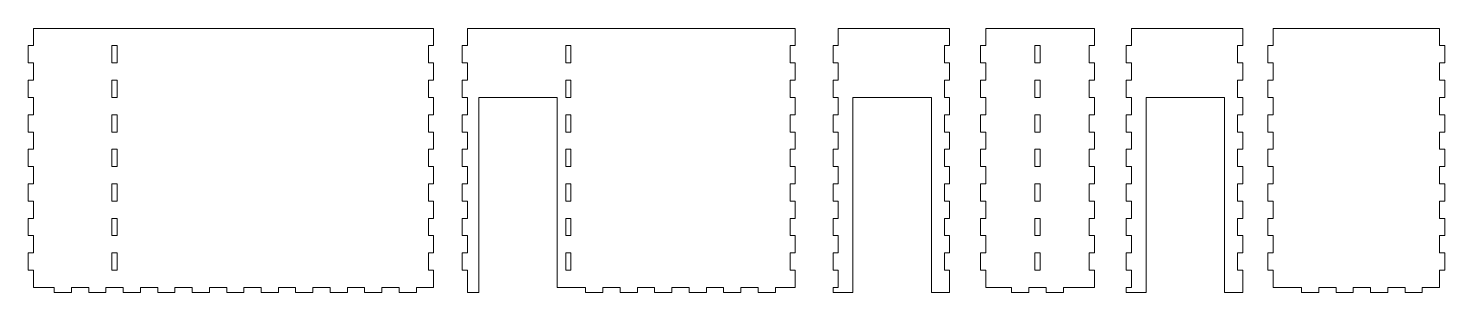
# Model space of a CAD drawing. Header units: millimetres. Extents: x -15307 to -8200, y 7864 to 9694.
# Drawn here: x -14210 to -13388, y 9465 to 9618 of the extents above; entities that cross this region are included whole.
import ezdxf

# ---------------------------------------------------------------- set-up
doc = ezdxf.new("R2010")
doc.units = ezdxf.units.MM
doc.layers.add('A-DETL-THIN', color=151, linetype='Continuous', lineweight=9)

msp = doc.modelspace()

# ---------------------------------------------------------------- linework, layer by layer
at = {"layer": 'A-DETL-THIN'}
for p, q in [((-14206.61, 9618.34), (-14206.61, 9608.34)), ((-13974.61, 9618.34), (-14206.61, 9618.34)), ((-14206.61, 9608.34), (-14206.61, 9618.34)), ((-13974.61, 9618.34), (-13974.61, 9608.34)), ((-13974.61, 9608.34), (-13974.61, 9618.34)), ((-13954.98, 9618.34), (-13954.98, 9608.34)), ((-13954.98, 9618.34), (-13764.98, 9618.34)), ((-13954.98, 9608.34), (-13954.98, 9618.34)), ((-13764.98, 9618.34), (-13764.98, 9608.34)), ((-13764.98, 9608.34), (-13764.98, 9618.34)), ((-13739.98, 9618.34), (-13739.98, 9608.34)), ((-13739.98, 9618.34), (-13675.48, 9618.34)), ((-13739.98, 9608.34), (-13739.98, 9618.34)), ((-13675.48, 9618.34), (-13675.48, 9608.34)), ((-13675.48, 9608.34), (-13675.48, 9618.34)), ((-13654.48, 9618.34), (-13654.48, 9608.34)), ((-13654.48, 9618.34), (-13591.48, 9618.34)), ((-13654.48, 9608.34), (-13654.48, 9618.34)), ((-13591.48, 9618.34), (-13591.48, 9608.34)), ((-13591.48, 9608.34), (-13591.48, 9618.34)), ((-13569.98, 9618.34), (-13569.98, 9608.34)), ((-13569.98, 9618.34), (-13505.48, 9618.34)), ((-13569.98, 9608.34), (-13569.98, 9618.34)), ((-13505.48, 9618.34), (-13505.48, 9608.34)), ((-13505.48, 9608.34), (-13505.48, 9618.34)), ((-13487.9, 9618.34), (-13487.9, 9608.34)), ((-13487.9, 9618.34), (-13391.4, 9618.34)), ((-13487.9, 9608.34), (-13487.9, 9618.34)), ((-13391.4, 9618.34), (-13391.4, 9608.34)), ((-13391.4, 9608.34), (-13391.4, 9618.34)), ((-14206.61, 9608.34), (-14209.61, 9608.34)), ((-14209.61, 9608.34), (-14209.61, 9598.34)), ((-14158.11, 9608.34), (-14161.11, 9608.34)), ((-14161.11, 9608.34), (-14161.11, 9598.34)), ((-14158.11, 9608.34), (-14158.11, 9598.34)), ((-13974.61, 9608.34), (-13977.61, 9608.34)), ((-13977.61, 9608.34), (-13977.61, 9598.34)), ((-13954.98, 9608.34), (-13957.98, 9608.34)), ((-13957.98, 9608.34), (-13957.98, 9598.34)), ((-13894.98, 9608.34), (-13897.98, 9608.34)), ((-13897.98, 9608.34), (-13897.98, 9598.34)), ((-13894.98, 9608.34), (-13894.98, 9598.34)), ((-13764.98, 9608.34), (-13767.98, 9608.34)), ((-13767.98, 9608.34), (-13767.98, 9598.34)), ((-13739.98, 9608.34), (-13742.98, 9608.34)), ((-13742.98, 9608.34), (-13742.98, 9598.34)), ((-13675.48, 9608.34), (-13678.48, 9608.34)), ((-13678.48, 9608.34), (-13678.48, 9598.34)), ((-13654.48, 9608.34), (-13657.48, 9608.34)), ((-13657.48, 9608.34), (-13657.48, 9598.34)), ((-13622.98, 9608.34), (-13625.98, 9608.34)), ((-13625.98, 9608.34), (-13625.98, 9598.34)), ((-13622.98, 9608.34), (-13622.98, 9598.34)), ((-13591.48, 9608.34), (-13594.48, 9608.34)), ((-13594.48, 9608.34), (-13594.48, 9598.34)), ((-13569.98, 9608.34), (-13572.98, 9608.34)), ((-13572.98, 9608.34), (-13572.98, 9598.34)), ((-13505.48, 9608.34), (-13508.48, 9608.34)), ((-13508.48, 9608.34), (-13508.48, 9598.34)), ((-13487.9, 9608.34), (-13490.9, 9608.34)), ((-13490.9, 9608.34), (-13490.9, 9598.34)), ((-13391.4, 9608.34), (-13388.4, 9608.34)), ((-13388.4, 9608.34), (-13388.4, 9598.34)), ((-14206.61, 9598.34), (-14209.61, 9598.34)), ((-14206.61, 9588.34), (-14206.61, 9598.34)), ((-14158.11, 9598.34), (-14161.11, 9598.34)), ((-13974.61, 9598.34), (-13977.61, 9598.34)), ((-13974.61, 9588.34), (-13974.61, 9598.34)), ((-13954.98, 9598.34), (-13957.98, 9598.34)), ((-13954.98, 9588.34), (-13954.98, 9598.34)), ((-13894.98, 9598.34), (-13897.98, 9598.34)), ((-13764.98, 9598.34), (-13767.98, 9598.34)), ((-13764.98, 9588.34), (-13764.98, 9598.34)), ((-13739.98, 9598.34), (-13742.98, 9598.34)), ((-13739.98, 9588.34), (-13739.98, 9598.34)), ((-13675.48, 9598.34), (-13678.48, 9598.34)), ((-13675.48, 9588.34), (-13675.48, 9598.34)), ((-13654.48, 9598.34), (-13657.48, 9598.34)), ((-13654.48, 9588.34), (-13654.48, 9598.34)), ((-13622.98, 9598.34), (-13625.98, 9598.34)), ((-13591.48, 9598.34), (-13594.48, 9598.34)), ((-13591.48, 9588.34), (-13591.48, 9598.34)), ((-13569.98, 9598.34), (-13572.98, 9598.34)), ((-13569.98, 9588.34), (-13569.98, 9598.34)), ((-13505.48, 9598.34), (-13508.48, 9598.34)), ((-13505.48, 9588.34), (-13505.48, 9598.34)), ((-13487.9, 9598.34), (-13490.9, 9598.34)), ((-13487.9, 9588.34), (-13487.9, 9598.34)), ((-13391.4, 9598.34), (-13388.4, 9598.34)), ((-13391.4, 9588.34), (-13391.4, 9598.34)), ((-14206.61, 9588.34), (-14209.61, 9588.34)), ((-14209.61, 9588.34), (-14209.61, 9578.34)), ((-14158.11, 9588.34), (-14161.11, 9588.34)), ((-14161.11, 9588.34), (-14161.11, 9578.34)), ((-14158.11, 9588.34), (-14158.11, 9578.34)), ((-13974.61, 9588.34), (-13977.61, 9588.34)), ((-13977.61, 9588.34), (-13977.61, 9578.34)), ((-13954.98, 9588.34), (-13957.98, 9588.34)), ((-13957.98, 9588.34), (-13957.98, 9578.34)), ((-13894.98, 9588.34), (-13897.98, 9588.34)), ((-13897.98, 9588.34), (-13897.98, 9578.34)), ((-13894.98, 9588.34), (-13894.98, 9578.34)), ((-13764.98, 9588.34), (-13767.98, 9588.34)), ((-13767.98, 9588.34), (-13767.98, 9578.34)), ((-13739.98, 9588.34), (-13742.98, 9588.34)), ((-13742.98, 9588.34), (-13742.98, 9578.34)), ((-13675.48, 9588.34), (-13678.48, 9588.34)), ((-13678.48, 9588.34), (-13678.48, 9578.34)), ((-13654.48, 9588.34), (-13657.48, 9588.34)), ((-13657.48, 9588.34), (-13657.48, 9578.34)), ((-13622.98, 9588.34), (-13625.98, 9588.34)), ((-13625.98, 9588.34), (-13625.98, 9578.34)), ((-13622.98, 9588.34), (-13622.98, 9578.34)), ((-13591.48, 9588.34), (-13594.48, 9588.34)), ((-13594.48, 9588.34), (-13594.48, 9578.34)), ((-13569.98, 9588.34), (-13572.98, 9588.34)), ((-13572.98, 9588.34), (-13572.98, 9578.34)), ((-13505.48, 9588.34), (-13508.48, 9588.34)), ((-13508.48, 9588.34), (-13508.48, 9578.34)), ((-13487.9, 9588.34), (-13490.9, 9588.34)), ((-13490.9, 9588.34), (-13490.9, 9578.34)), ((-13391.4, 9588.34), (-13388.4, 9588.34)), ((-13388.4, 9588.34), (-13388.4, 9578.34)), ((-14206.61, 9578.34), (-14209.61, 9578.34)), ((-14206.61, 9568.34), (-14206.61, 9578.34)), ((-14158.11, 9578.34), (-14161.11, 9578.34)), ((-13974.61, 9578.34), (-13977.61, 9578.34)), ((-13974.61, 9568.34), (-13974.61, 9578.34)), ((-13954.98, 9578.34), (-13957.98, 9578.34)), ((-13954.98, 9568.34), (-13954.98, 9578.34)), ((-13948.48, 9578.34), (-13948.48, 9465.34)), ((-13948.48, 9578.34), (-13902.98, 9578.34)), ((-13902.98, 9578.34), (-13902.98, 9468.34)), ((-13894.98, 9578.34), (-13897.98, 9578.34)), ((-13764.98, 9578.34), (-13767.98, 9578.34)), ((-13764.98, 9568.34), (-13764.98, 9578.34)), ((-13739.98, 9578.34), (-13742.98, 9578.34)), ((-13739.98, 9568.34), (-13739.98, 9578.34)), ((-13731.48, 9578.34), (-13731.48, 9465.34)), ((-13731.48, 9578.34), (-13685.98, 9578.34)), ((-13685.98, 9578.34), (-13685.98, 9465.34)), ((-13675.48, 9578.34), (-13678.48, 9578.34)), ((-13675.48, 9568.34), (-13675.48, 9578.34)), ((-13654.48, 9578.34), (-13657.48, 9578.34)), ((-13654.48, 9568.34), (-13654.48, 9578.34)), ((-13622.98, 9578.34), (-13625.98, 9578.34)), ((-13591.48, 9578.34), (-13594.48, 9578.34)), ((-13591.48, 9568.34), (-13591.48, 9578.34)), ((-13569.98, 9578.34), (-13572.98, 9578.34)), ((-13569.98, 9568.34), (-13569.98, 9578.34)), ((-13561.48, 9578.34), (-13561.48, 9465.34)), ((-13561.48, 9578.34), (-13515.98, 9578.34)), ((-13515.98, 9578.34), (-13515.98, 9465.34)), ((-13505.48, 9578.34), (-13508.48, 9578.34)), ((-13505.48, 9568.34), (-13505.48, 9578.34)), ((-13487.9, 9578.34), (-13490.9, 9578.34)), ((-13487.9, 9568.34), (-13487.9, 9578.34)), ((-13391.4, 9578.34), (-13388.4, 9578.34)), ((-13391.4, 9568.34), (-13391.4, 9578.34)), ((-14206.61, 9568.34), (-14209.61, 9568.34)), ((-14209.61, 9568.34), (-14209.61, 9558.34)), ((-14158.11, 9568.34), (-14161.11, 9568.34)), ((-14161.11, 9568.34), (-14161.11, 9558.34)), ((-14158.11, 9568.34), (-14158.11, 9558.34)), ((-13974.61, 9568.34), (-13977.61, 9568.34)), ((-13977.61, 9568.34), (-13977.61, 9558.34)), ((-13954.98, 9568.34), (-13957.98, 9568.34)), ((-13957.98, 9568.34), (-13957.98, 9558.34)), ((-13894.98, 9568.34), (-13897.98, 9568.34)), ((-13897.98, 9568.34), (-13897.98, 9558.34)), ((-13894.98, 9568.34), (-13894.98, 9558.34)), ((-13764.98, 9568.34), (-13767.98, 9568.34)), ((-13767.98, 9568.34), (-13767.98, 9558.34)), ((-13739.98, 9568.34), (-13742.98, 9568.34)), ((-13742.98, 9568.34), (-13742.98, 9558.34)), ((-13675.48, 9568.34), (-13678.48, 9568.34)), ((-13678.48, 9568.34), (-13678.48, 9558.34)), ((-13654.48, 9568.34), (-13657.48, 9568.34)), ((-13657.48, 9568.34), (-13657.48, 9558.34)), ((-13622.98, 9568.34), (-13625.98, 9568.34)), ((-13625.98, 9568.34), (-13625.98, 9558.34)), ((-13622.98, 9568.34), (-13622.98, 9558.34)), ((-13591.48, 9568.34), (-13594.48, 9568.34)), ((-13594.48, 9568.34), (-13594.48, 9558.34)), ((-13569.98, 9568.34), (-13572.98, 9568.34)), ((-13572.98, 9568.34), (-13572.98, 9558.34)), ((-13505.48, 9568.34), (-13508.48, 9568.34)), ((-13508.48, 9568.34), (-13508.48, 9558.34)), ((-13487.9, 9568.34), (-13490.9, 9568.34)), ((-13490.9, 9568.34), (-13490.9, 9558.34)), ((-13391.4, 9568.34), (-13388.4, 9568.34)), ((-13388.4, 9568.34), (-13388.4, 9558.34)), ((-14206.61, 9558.34), (-14209.61, 9558.34)), ((-14206.61, 9548.34), (-14206.61, 9558.34)), ((-14158.11, 9558.34), (-14161.11, 9558.34)), ((-13974.61, 9558.34), (-13977.61, 9558.34)), ((-13974.61, 9548.34), (-13974.61, 9558.34)), ((-13954.98, 9558.34), (-13957.98, 9558.34)), ((-13954.98, 9548.34), (-13954.98, 9558.34)), ((-13894.98, 9558.34), (-13897.98, 9558.34)), ((-13764.98, 9558.34), (-13767.98, 9558.34)), ((-13764.98, 9548.34), (-13764.98, 9558.34)), ((-13739.98, 9558.34), (-13742.98, 9558.34)), ((-13739.98, 9548.34), (-13739.98, 9558.34)), ((-13675.48, 9558.34), (-13678.48, 9558.34)), ((-13675.48, 9548.34), (-13675.48, 9558.34)), ((-13654.48, 9558.34), (-13657.48, 9558.34)), ((-13654.48, 9548.34), (-13654.48, 9558.34)), ((-13622.98, 9558.34), (-13625.98, 9558.34)), ((-13591.48, 9558.34), (-13594.48, 9558.34)), ((-13591.48, 9548.34), (-13591.48, 9558.34)), ((-13569.98, 9558.34), (-13572.98, 9558.34)), ((-13569.98, 9548.34), (-13569.98, 9558.34)), ((-13505.48, 9558.34), (-13508.48, 9558.34)), ((-13505.48, 9548.34), (-13505.48, 9558.34)), ((-13487.9, 9558.34), (-13490.9, 9558.34)), ((-13487.9, 9548.34), (-13487.9, 9558.34)), ((-13391.4, 9558.34), (-13388.4, 9558.34)), ((-13391.4, 9548.34), (-13391.4, 9558.34)), ((-14206.61, 9548.34), (-14209.61, 9548.34)), ((-14209.61, 9548.34), (-14209.61, 9538.34)), ((-14158.11, 9548.34), (-14161.11, 9548.34)), ((-14161.11, 9548.34), (-14161.11, 9538.34)), ((-14158.11, 9548.34), (-14158.11, 9538.34)), ((-13974.61, 9548.34), (-13977.61, 9548.34)), ((-13977.61, 9548.34), (-13977.61, 9538.34)), ((-13954.98, 9548.34), (-13957.98, 9548.34)), ((-13957.98, 9548.34), (-13957.98, 9538.34)), ((-13894.98, 9548.34), (-13897.98, 9548.34)), ((-13897.98, 9548.34), (-13897.98, 9538.34)), ((-13894.98, 9548.34), (-13894.98, 9538.34)), ((-13764.98, 9548.34), (-13767.98, 9548.34)), ((-13767.98, 9548.34), (-13767.98, 9538.34)), ((-13739.98, 9548.34), (-13742.98, 9548.34)), ((-13742.98, 9548.34), (-13742.98, 9538.34)), ((-13675.48, 9548.34), (-13678.48, 9548.34)), ((-13678.48, 9548.34), (-13678.48, 9538.34)), ((-13654.48, 9548.34), (-13657.48, 9548.34)), ((-13657.48, 9548.34), (-13657.48, 9538.34)), ((-13622.98, 9548.34), (-13625.98, 9548.34)), ((-13625.98, 9548.34), (-13625.98, 9538.34)), ((-13622.98, 9548.34), (-13622.98, 9538.34)), ((-13591.48, 9548.34), (-13594.48, 9548.34)), ((-13594.48, 9548.34), (-13594.48, 9538.34)), ((-13569.98, 9548.34), (-13572.98, 9548.34)), ((-13572.98, 9548.34), (-13572.98, 9538.34)), ((-13505.48, 9548.34), (-13508.48, 9548.34)), ((-13508.48, 9548.34), (-13508.48, 9538.34)), ((-13487.9, 9548.34), (-13490.9, 9548.34)), ((-13490.9, 9548.34), (-13490.9, 9538.34)), ((-13391.4, 9548.34), (-13388.4, 9548.34)), ((-13388.4, 9548.34), (-13388.4, 9538.34)), ((-14206.61, 9538.34), (-14209.61, 9538.34)), ((-14206.61, 9528.34), (-14206.61, 9538.34)), ((-14158.11, 9538.34), (-14161.11, 9538.34)), ((-13974.61, 9538.34), (-13977.61, 9538.34)), ((-13974.61, 9528.34), (-13974.61, 9538.34)), ((-13954.98, 9538.34), (-13957.98, 9538.34)), ((-13954.98, 9528.34), (-13954.98, 9538.34)), ((-13894.98, 9538.34), (-13897.98, 9538.34)), ((-13764.98, 9538.34), (-13767.98, 9538.34)), ((-13764.98, 9528.34), (-13764.98, 9538.34)), ((-13739.98, 9538.34), (-13742.98, 9538.34)), ((-13739.98, 9528.34), (-13739.98, 9538.34)), ((-13675.48, 9538.34), (-13678.48, 9538.34)), ((-13675.48, 9528.34), (-13675.48, 9538.34)), ((-13654.48, 9538.34), (-13657.48, 9538.34)), ((-13654.48, 9528.34), (-13654.48, 9538.34)), ((-13622.98, 9538.34), (-13625.98, 9538.34)), ((-13591.48, 9538.34), (-13594.48, 9538.34)), ((-13591.48, 9528.34), (-13591.48, 9538.34)), ((-13569.98, 9538.34), (-13572.98, 9538.34)), ((-13569.98, 9528.34), (-13569.98, 9538.34)), ((-13505.48, 9538.34), (-13508.48, 9538.34)), ((-13505.48, 9528.34), (-13505.48, 9538.34)), ((-13487.9, 9538.34), (-13490.9, 9538.34)), ((-13487.9, 9528.34), (-13487.9, 9538.34)), ((-13391.4, 9538.34), (-13388.4, 9538.34)), ((-13391.4, 9528.34), (-13391.4, 9538.34)), ((-14206.61, 9528.34), (-14209.61, 9528.34)), ((-14209.61, 9528.34), (-14209.61, 9518.34)), ((-14158.11, 9528.34), (-14161.11, 9528.34)), ((-14161.11, 9528.34), (-14161.11, 9518.34)), ((-14158.11, 9528.34), (-14158.11, 9518.34)), ((-13974.61, 9528.34), (-13977.61, 9528.34)), ((-13977.61, 9528.34), (-13977.61, 9518.34)), ((-13954.98, 9528.34), (-13957.98, 9528.34)), ((-13957.98, 9528.34), (-13957.98, 9518.34)), ((-13894.98, 9528.34), (-13897.98, 9528.34)), ((-13897.98, 9528.34), (-13897.98, 9518.34)), ((-13894.98, 9528.34), (-13894.98, 9518.34)), ((-13764.98, 9528.34), (-13767.98, 9528.34)), ((-13767.98, 9528.34), (-13767.98, 9518.34)), ((-13739.98, 9528.34), (-13742.98, 9528.34)), ((-13742.98, 9528.34), (-13742.98, 9518.34)), ((-13675.48, 9528.34), (-13678.48, 9528.34)), ((-13678.48, 9528.34), (-13678.48, 9518.34)), ((-13654.48, 9528.34), (-13657.48, 9528.34)), ((-13657.48, 9528.34), (-13657.48, 9518.34)), ((-13622.98, 9528.34), (-13625.98, 9528.34)), ((-13625.98, 9528.34), (-13625.98, 9518.34)), ((-13622.98, 9528.34), (-13622.98, 9518.34)), ((-13591.48, 9528.34), (-13594.48, 9528.34)), ((-13594.48, 9528.34), (-13594.48, 9518.34)), ((-13569.98, 9528.34), (-13572.98, 9528.34)), ((-13572.98, 9528.34), (-13572.98, 9518.34)), ((-13505.48, 9528.34), (-13508.48, 9528.34)), ((-13508.48, 9528.34), (-13508.48, 9518.34)), ((-13487.9, 9528.34), (-13490.9, 9528.34)), ((-13490.9, 9528.34), (-13490.9, 9518.34)), ((-13391.4, 9528.34), (-13388.4, 9528.34)), ((-13388.4, 9528.34), (-13388.4, 9518.34)), ((-14206.61, 9518.34), (-14209.61, 9518.34)), ((-14206.61, 9508.34), (-14206.61, 9518.34)), ((-14158.11, 9518.34), (-14161.11, 9518.34)), ((-13974.61, 9518.34), (-13977.61, 9518.34)), ((-13974.61, 9508.34), (-13974.61, 9518.34)), ((-13954.98, 9518.34), (-13957.98, 9518.34)), ((-13954.98, 9508.34), (-13954.98, 9518.34)), ((-13894.98, 9518.34), (-13897.98, 9518.34)), ((-13764.98, 9518.34), (-13767.98, 9518.34)), ((-13764.98, 9508.34), (-13764.98, 9518.34)), ((-13739.98, 9518.34), (-13742.98, 9518.34)), ((-13739.98, 9508.34), (-13739.98, 9518.34)), ((-13675.48, 9518.34), (-13678.48, 9518.34)), ((-13675.48, 9508.34), (-13675.48, 9518.34)), ((-13654.48, 9518.34), (-13657.48, 9518.34)), ((-13654.48, 9508.34), (-13654.48, 9518.34)), ((-13622.98, 9518.34), (-13625.98, 9518.34)), ((-13591.48, 9518.34), (-13594.48, 9518.34)), ((-13591.48, 9508.34), (-13591.48, 9518.34)), ((-13569.98, 9518.34), (-13572.98, 9518.34)), ((-13569.98, 9508.34), (-13569.98, 9518.34)), ((-13505.48, 9518.34), (-13508.48, 9518.34)), ((-13505.48, 9508.34), (-13505.48, 9518.34)), ((-13487.9, 9518.34), (-13490.9, 9518.34)), ((-13487.9, 9508.34), (-13487.9, 9518.34)), ((-13391.4, 9518.34), (-13388.4, 9518.34)), ((-13391.4, 9508.34), (-13391.4, 9518.34)), ((-14206.61, 9508.34), (-14209.61, 9508.34)), ((-14209.61, 9508.34), (-14209.61, 9498.34)), ((-14158.11, 9508.34), (-14161.11, 9508.34)), ((-14161.11, 9508.34), (-14161.11, 9498.34)), ((-14158.11, 9508.34), (-14158.11, 9498.34)), ((-13974.61, 9508.34), (-13977.61, 9508.34)), ((-13977.61, 9508.34), (-13977.61, 9498.34)), ((-13954.98, 9508.34), (-13957.98, 9508.34)), ((-13957.98, 9508.34), (-13957.98, 9498.34)), ((-13894.98, 9508.34), (-13897.98, 9508.34)), ((-13897.98, 9508.34), (-13897.98, 9498.34)), ((-13894.98, 9508.34), (-13894.98, 9498.34)), ((-13764.98, 9508.34), (-13767.98, 9508.34)), ((-13767.98, 9508.34), (-13767.98, 9498.34)), ((-13739.98, 9508.34), (-13742.98, 9508.34)), ((-13742.98, 9508.34), (-13742.98, 9498.34)), ((-13675.48, 9508.34), (-13678.48, 9508.34)), ((-13678.48, 9508.34), (-13678.48, 9498.34)), ((-13654.48, 9508.34), (-13657.48, 9508.34)), ((-13657.48, 9508.34), (-13657.48, 9498.34)), ((-13622.98, 9508.34), (-13625.98, 9508.34)), ((-13625.98, 9508.34), (-13625.98, 9498.34)), ((-13622.98, 9508.34), (-13622.98, 9498.34)), ((-13591.48, 9508.34), (-13594.48, 9508.34)), ((-13594.48, 9508.34), (-13594.48, 9498.34)), ((-13569.98, 9508.34), (-13572.98, 9508.34)), ((-13572.98, 9508.34), (-13572.98, 9498.34)), ((-13505.48, 9508.34), (-13508.48, 9508.34)), ((-13508.48, 9508.34), (-13508.48, 9498.34)), ((-13487.9, 9508.34), (-13490.9, 9508.34)), ((-13490.9, 9508.34), (-13490.9, 9498.34)), ((-13391.4, 9508.34), (-13388.4, 9508.34)), ((-13388.4, 9508.34), (-13388.4, 9498.34)), ((-14206.61, 9498.34), (-14209.61, 9498.34)), ((-14206.61, 9488.34), (-14206.61, 9498.34)), ((-14158.11, 9498.34), (-14161.11, 9498.34)), ((-13974.61, 9498.34), (-13977.61, 9498.34)), ((-13974.61, 9488.34), (-13974.61, 9498.34)), ((-13954.98, 9498.34), (-13957.98, 9498.34)), ((-13954.98, 9488.34), (-13954.98, 9498.34)), ((-13894.98, 9498.34), (-13897.98, 9498.34)), ((-13764.98, 9498.34), (-13767.98, 9498.34)), ((-13764.98, 9488.34), (-13764.98, 9498.34)), ((-13739.98, 9498.34), (-13742.98, 9498.34)), ((-13739.98, 9488.34), (-13739.98, 9498.34)), ((-13675.48, 9498.34), (-13678.48, 9498.34)), ((-13675.48, 9488.34), (-13675.48, 9498.34)), ((-13654.48, 9498.34), (-13657.48, 9498.34)), ((-13654.48, 9488.34), (-13654.48, 9498.34)), ((-13622.98, 9498.34), (-13625.98, 9498.34)), ((-13591.48, 9498.34), (-13594.48, 9498.34)), ((-13591.48, 9488.34), (-13591.48, 9498.34)), ((-13569.98, 9498.34), (-13572.98, 9498.34)), ((-13569.98, 9488.34), (-13569.98, 9498.34)), ((-13505.48, 9498.34), (-13508.48, 9498.34)), ((-13505.48, 9488.34), (-13505.48, 9498.34)), ((-13487.9, 9498.34), (-13490.9, 9498.34)), ((-13487.9, 9488.34), (-13487.9, 9498.34)), ((-13391.4, 9498.34), (-13388.4, 9498.34)), ((-13391.4, 9488.34), (-13391.4, 9498.34)), ((-14206.61, 9488.34), (-14209.61, 9488.34)), ((-14209.61, 9488.34), (-14209.61, 9478.34)), ((-14158.11, 9488.34), (-14161.11, 9488.34)), ((-14161.11, 9488.34), (-14161.11, 9478.34)), ((-14158.11, 9488.34), (-14158.11, 9478.34)), ((-13974.61, 9488.34), (-13977.61, 9488.34)), ((-13977.61, 9488.34), (-13977.61, 9478.34)), ((-13954.98, 9488.34), (-13957.98, 9488.34)), ((-13957.98, 9488.34), (-13957.98, 9478.34)), ((-13894.98, 9488.34), (-13897.98, 9488.34)), ((-13897.98, 9488.34), (-13897.98, 9478.34)), ((-13894.98, 9488.34), (-13894.98, 9478.34)), ((-13764.98, 9488.34), (-13767.98, 9488.34)), ((-13767.98, 9488.34), (-13767.98, 9478.34)), ((-13739.98, 9488.34), (-13742.98, 9488.34)), ((-13742.98, 9488.34), (-13742.98, 9478.34)), ((-13675.48, 9488.34), (-13678.48, 9488.34)), ((-13678.48, 9488.34), (-13678.48, 9478.34)), ((-13654.48, 9488.34), (-13657.48, 9488.34)), ((-13657.48, 9488.34), (-13657.48, 9478.34)), ((-13622.98, 9488.34), (-13625.98, 9488.34)), ((-13625.98, 9488.34), (-13625.98, 9478.34)), ((-13622.98, 9488.34), (-13622.98, 9478.34)), ((-13591.48, 9488.34), (-13594.48, 9488.34)), ((-13594.48, 9488.34), (-13594.48, 9478.34)), ((-13569.98, 9488.34), (-13572.98, 9488.34)), ((-13572.98, 9488.34), (-13572.98, 9478.34)), ((-13505.48, 9488.34), (-13508.48, 9488.34)), ((-13508.48, 9488.34), (-13508.48, 9478.34)), ((-13487.9, 9488.34), (-13490.9, 9488.34)), ((-13490.9, 9488.34), (-13490.9, 9478.34)), ((-13391.4, 9488.34), (-13388.4, 9488.34)), ((-13388.4, 9488.34), (-13388.4, 9478.34)), ((-14206.61, 9478.34), (-14209.61, 9478.34)), ((-14206.61, 9468.34), (-14206.61, 9478.34)), ((-14158.11, 9478.34), (-14161.11, 9478.34)), ((-13974.61, 9478.34), (-13977.61, 9478.34)), ((-13974.61, 9468.34), (-13974.61, 9478.34)), ((-13954.98, 9478.34), (-13957.98, 9478.34)), ((-13954.98, 9465.34), (-13954.98, 9478.34)), ((-13894.98, 9478.34), (-13897.98, 9478.34)), ((-13764.98, 9478.34), (-13767.98, 9478.34)), ((-13764.98, 9468.34), (-13764.98, 9478.34)), ((-13739.98, 9478.34), (-13742.98, 9478.34)), ((-13739.98, 9468.34), (-13739.98, 9478.34)), ((-13675.48, 9478.34), (-13678.48, 9478.34)), ((-13675.48, 9465.34), (-13675.48, 9478.34)), ((-13654.48, 9478.34), (-13657.48, 9478.34)), ((-13654.48, 9468.34), (-13654.48, 9478.34)), ((-13622.98, 9478.34), (-13625.98, 9478.34)), ((-13591.48, 9478.34), (-13594.48, 9478.34)), ((-13591.48, 9468.34), (-13591.48, 9478.34)), ((-13569.98, 9478.34), (-13572.98, 9478.34)), ((-13569.98, 9468.34), (-13569.98, 9478.34)), ((-13505.48, 9478.34), (-13508.48, 9478.34)), ((-13505.48, 9465.34), (-13505.48, 9478.34)), ((-13487.9, 9478.34), (-13490.9, 9478.34)), ((-13487.9, 9468.34), (-13487.9, 9478.34)), ((-13391.4, 9468.34), (-13391.4, 9478.34)), ((-13391.4, 9478.34), (-13388.4, 9478.34)), ((-14206.61, 9468.34), (-14194.61, 9468.34)), ((-14194.61, 9468.34), (-14194.61, 9465.34)), ((-14184.61, 9465.34), (-14194.61, 9465.34)), ((-14184.61, 9468.34), (-14184.61, 9465.34)), ((-14184.61, 9468.34), (-14174.61, 9468.34)), ((-14174.61, 9468.34), (-14174.61, 9465.34)), ((-14164.61, 9465.34), (-14174.61, 9465.34)), ((-14164.61, 9468.34), (-14164.61, 9465.34)), ((-14164.61, 9468.34), (-14154.61, 9468.34)), ((-14154.61, 9468.34), (-14154.61, 9465.34)), ((-14144.61, 9465.34), (-14154.61, 9465.34)), ((-14144.61, 9468.34), (-14134.61, 9468.34)), ((-14144.61, 9468.34), (-14144.61, 9465.34)), ((-14134.61, 9468.34), (-14134.61, 9465.34)), ((-14124.61, 9465.34), (-14134.61, 9465.34)), ((-14124.61, 9468.34), (-14114.61, 9468.34)), ((-14124.61, 9468.34), (-14124.61, 9465.34)), ((-14114.61, 9468.34), (-14114.61, 9465.34)), ((-14104.61, 9465.34), (-14114.61, 9465.34)), ((-14104.61, 9468.34), (-14104.61, 9465.34)), ((-14104.61, 9468.34), (-14094.61, 9468.34)), ((-14094.61, 9468.34), (-14094.61, 9465.34)), ((-14084.61, 9465.34), (-14094.61, 9465.34)), ((-14084.61, 9468.34), (-14084.61, 9465.34)), ((-14084.61, 9468.34), (-14074.61, 9468.34)), ((-14074.61, 9468.34), (-14074.61, 9465.34)), ((-14064.61, 9465.34), (-14074.61, 9465.34)), ((-14064.61, 9468.34), (-14064.61, 9465.34)), ((-14064.61, 9468.34), (-14054.61, 9468.34)), ((-14054.61, 9468.34), (-14054.61, 9465.34)), ((-14044.61, 9465.34), (-14054.61, 9465.34)), ((-14044.61, 9468.34), (-14044.61, 9465.34)), ((-14044.61, 9468.34), (-14034.61, 9468.34)), ((-14034.61, 9468.34), (-14034.61, 9465.34)), ((-14024.61, 9465.34), (-14034.61, 9465.34)), ((-14024.61, 9468.34), (-14024.61, 9465.34)), ((-14024.61, 9468.34), (-14014.61, 9468.34)), ((-14014.61, 9468.34), (-14014.61, 9465.34)), ((-14004.61, 9465.34), (-14014.61, 9465.34)), ((-14004.61, 9468.34), (-14004.61, 9465.34)), ((-14004.61, 9468.34), (-13994.61, 9468.34)), ((-13994.61, 9468.34), (-13994.61, 9465.34)), ((-13984.61, 9465.34), (-13994.61, 9465.34)), ((-13974.61, 9468.34), (-13984.61, 9468.34)), ((-13984.61, 9468.34), (-13984.61, 9465.34)), ((-13984.61, 9468.34), (-13974.61, 9468.34)), ((-13948.48, 9465.34), (-13954.98, 9465.34)), ((-13902.98, 9468.34), (-13886.48, 9468.34)), ((-13886.48, 9468.34), (-13886.48, 9465.34)), ((-13876.48, 9465.34), (-13886.48, 9465.34)), ((-13876.48, 9468.34), (-13876.48, 9465.34)), ((-13876.48, 9468.34), (-13866.48, 9468.34)), ((-13866.48, 9468.34), (-13866.48, 9465.34)), ((-13856.48, 9465.34), (-13866.48, 9465.34)), ((-13856.48, 9468.34), (-13856.48, 9465.34)), ((-13856.48, 9468.34), (-13846.48, 9468.34)), ((-13846.48, 9468.34), (-13846.48, 9465.34)), ((-13836.48, 9465.34), (-13846.48, 9465.34)), ((-13836.48, 9468.34), (-13836.48, 9465.34)), ((-13836.48, 9468.34), (-13826.48, 9468.34)), ((-13826.48, 9468.34), (-13826.48, 9465.34)), ((-13816.48, 9465.34), (-13826.48, 9465.34)), ((-13816.48, 9468.34), (-13816.48, 9465.34)), ((-13816.48, 9468.34), (-13806.48, 9468.34)), ((-13806.48, 9468.34), (-13806.48, 9465.34)), ((-13796.48, 9465.34), (-13806.48, 9465.34)), ((-13796.48, 9468.34), (-13796.48, 9465.34)), ((-13796.48, 9468.34), (-13786.48, 9468.34)), ((-13786.48, 9468.34), (-13786.48, 9465.34)), ((-13776.48, 9465.34), (-13786.48, 9465.34)), ((-13764.98, 9468.34), (-13776.48, 9468.34)), ((-13776.48, 9468.34), (-13776.48, 9465.34)), ((-13776.48, 9468.34), (-13764.98, 9468.34)), ((-13742.98, 9468.34), (-13742.98, 9465.34)), ((-13742.98, 9468.34), (-13739.98, 9468.34)), ((-13731.48, 9465.34), (-13742.98, 9465.34)), ((-13685.98, 9465.34), (-13675.48, 9465.34)), ((-13654.48, 9468.34), (-13639.48, 9468.34)), ((-13639.48, 9468.34), (-13639.48, 9465.34)), ((-13629.48, 9465.34), (-13639.48, 9465.34)), ((-13629.48, 9468.34), (-13629.48, 9465.34)), ((-13629.48, 9468.34), (-13619.48, 9468.34)), ((-13619.48, 9468.34), (-13619.48, 9465.34)), ((-13609.48, 9465.34), (-13619.48, 9465.34)), ((-13591.48, 9468.34), (-13609.48, 9468.34)), ((-13609.48, 9468.34), (-13609.48, 9465.34)), ((-13609.48, 9468.34), (-13591.48, 9468.34)), ((-13572.98, 9468.34), (-13572.98, 9465.34)), ((-13572.98, 9468.34), (-13569.98, 9468.34)), ((-13561.48, 9465.34), (-13572.98, 9465.34)), ((-13515.98, 9465.34), (-13505.48, 9465.34)), ((-13487.9, 9468.34), (-13471.4, 9468.34)), ((-13471.4, 9468.34), (-13471.4, 9465.34)), ((-13461.4, 9465.34), (-13471.4, 9465.34)), ((-13461.4, 9468.34), (-13461.4, 9465.34)), ((-13461.4, 9468.34), (-13451.4, 9468.34)), ((-13451.4, 9468.34), (-13451.4, 9465.34)), ((-13441.4, 9465.34), (-13451.4, 9465.34)), ((-13441.4, 9468.34), (-13441.4, 9465.34)), ((-13441.4, 9468.34), (-13431.4, 9468.34)), ((-13431.4, 9468.34), (-13431.4, 9465.34)), ((-13421.4, 9465.34), (-13431.4, 9465.34)), ((-13421.4, 9468.34), (-13421.4, 9465.34)), ((-13421.4, 9468.34), (-13411.4, 9468.34)), ((-13411.4, 9468.34), (-13411.4, 9465.34)), ((-13401.4, 9465.34), (-13411.4, 9465.34)), ((-13391.4, 9468.34), (-13401.4, 9468.34)), ((-13401.4, 9468.34), (-13401.4, 9465.34)), ((-13401.4, 9468.34), (-13391.4, 9468.34))]:
    msp.add_line(p, q, dxfattribs=at)

doc.saveas('drawing.dxf')
